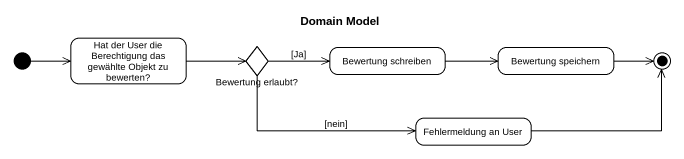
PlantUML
@startuml
title Domain Model
hide empty description
state "Hat der User die Berechtigung das gewählte Objekt zu bewerten?" as Hat_der_User_die
state "Bewertung erlaubt?" as Bewertung_erlaubt <<choice>>
state "Bewertung schreiben" as Bewertung_schreiben
state "Bewertung speichern" as Bewertung_speichern
state "Fehlermeldung an User" as Fehlermeldung_an_User
[*] -right-> Hat_der_User_die
Hat_der_User_die -right-> Bewertung_erlaubt
Bewertung_erlaubt -right-> Bewertung_schreiben : [Ja]
Bewertung_erlaubt -right-> Fehlermeldung_an_User : [nein]
Bewertung_schreiben -right-> Bewertung_speichern
Bewertung_speichern -right-> [*]
Fehlermeldung_an_User -right-> [*]
@enduml
